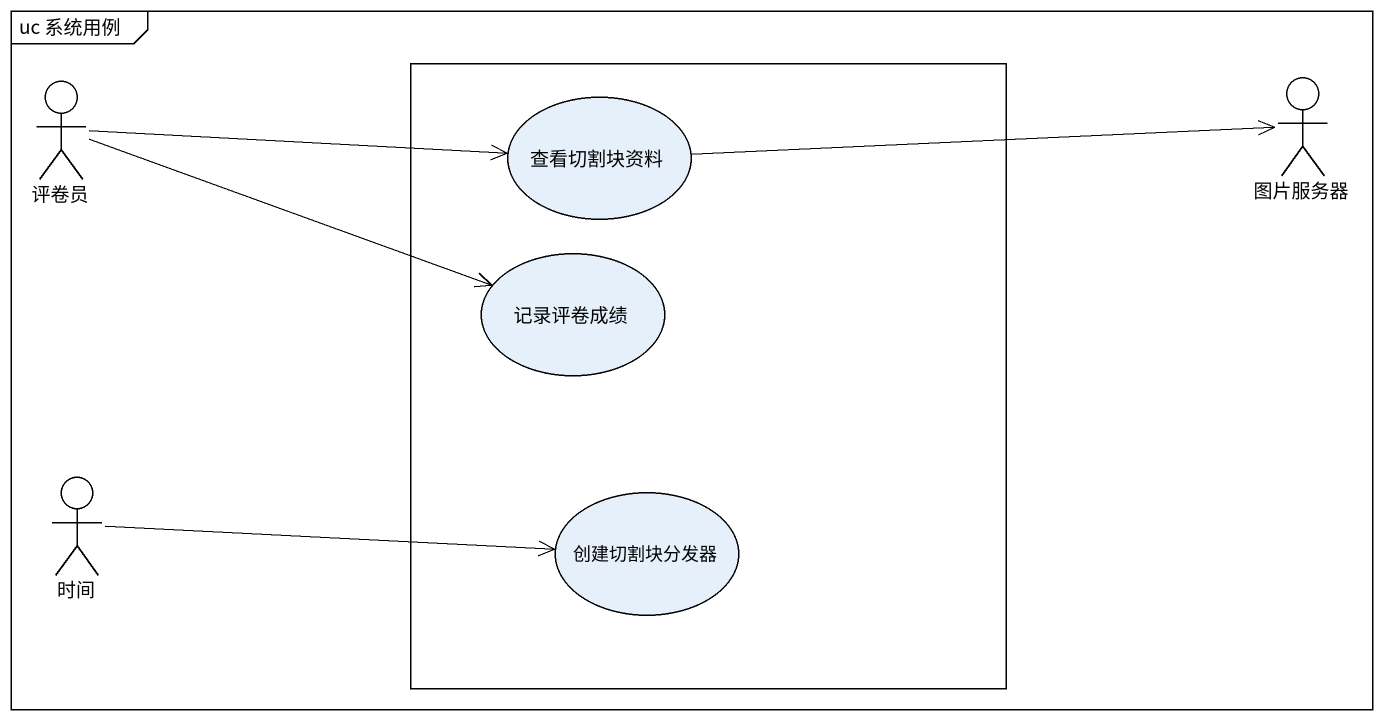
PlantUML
@startuml
mainframe uc 系统用例
actor 评卷员
rectangle " " as rectangle1 {
  usecase 查看切割块资料
  usecase 记录评卷成绩
  usecase 创建切割块分发器
}
actor 图片服务器
actor 时间
评卷员 -right-> 查看切割块资料
评卷员 -right-> 记录评卷成绩
图片服务器 <-left- 查看切割块资料
时间 -right-> 创建切割块分发器
@enduml
